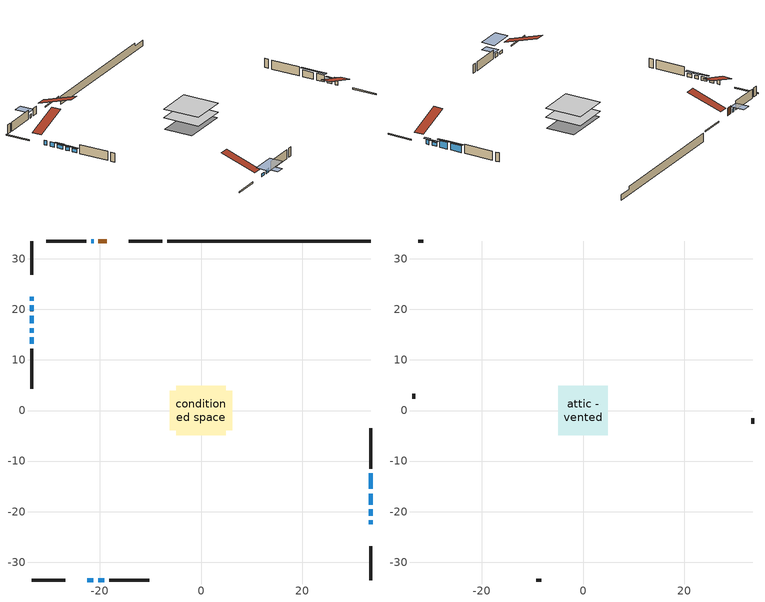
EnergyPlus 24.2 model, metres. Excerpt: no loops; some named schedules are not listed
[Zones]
conditioned space
 floor adiabatic (AdiabaticFloorConstruction): -4.9,-4.9 -4.9,4.9 4.9,4.9 4.9,-4.9 z0.77
 floor foundation (Slab1 construction): -6.17,-3.88 -6.17,3.88 6.17,3.88 6.17,-3.88 z-1.52
 wall outside (RimJoist1 construction): -7.64,33.52 -14.28,33.52 / -33.52,-33.52 -26.89,-33.52 / -33.52,33.52 -33.52,26.89 / 33.52,-33.52 33.52,-26.89 z0.77:1.07
 wall outside (AdiabaticWallConstruction 1): -18.65,33.52 -20.27,33.52 z0.77:2.8
 wall outside (AdiabaticWallConstruction): 33.52,-22.51 33.52,-21.75 / -33.52,22.51 -33.52,21.75 / -33.52,20.82 -33.52,19.68 z0.77:1.99; -22.51,-33.52 -21.29,-33.52 z0.77:1.53; -21.2,33.52 -21.74,33.52 z0.77:1.66; 33.52,-20.82 33.52,-19.55 / -33.52,18.75 -33.52,17.23 / -20.37,-33.52 -19.09,-33.52 z0.77:1.79; 33.52,-18.62 33.52,-16.44 / 33.52,-15.51 33.52,-12.41 z0.77:2.6; -33.52,16.3 -33.52,15.38 / -33.52,14.45 -33.52,13.18 z0.77:1.69
 wall outside (Wall1 construction): -22.66,33.52 -30.63,33.52 / -18.16,-33.52 -10.2,-33.52 / -33.52,12.25 -33.52,4.28 / 33.52,-11.48 33.52,-3.51 z0.77:3.21
 wall foundation (FoundationWall1 construction): -6.71,33.52,-1.52 -6.71,33.52,0.77 29.5,33.52,0.77 29.5,33.52,-0.04 33.52,33.52,-0.04 33.52,33.52,-1.52
 window (WindowConstruction 7): 33.52,-22.51 33.52,-21.75 z0.77:1.99
 window (WindowConstruction 9): -33.52,22.51 -33.52,21.75 z0.77:1.99
 window (WindowConstruction 10): -33.52,20.82 -33.52,19.68 z0.77:1.99
 window (WindowConstruction 11): -22.51,-33.52 -21.29,-33.52 z0.77:1.53
 window (WindowConstruction 8): -21.2,33.52 -21.73,33.52 z0.77:1.66
 window (WindowConstruction): 33.52,-20.82 33.52,-19.55 z0.77:1.78
 window (WindowConstruction 1): 33.52,-18.62 33.52,-16.44 z0.77:2.6
 window (WindowConstruction 2): 33.52,-15.51 33.52,-12.41 z0.77:2.6
 window (WindowConstruction 3): -33.52,18.75 -33.52,17.23 z0.77:1.78
 window (WindowConstruction 4): -33.52,16.3 -33.52,15.38 z0.77:1.68
 window (WindowConstruction 5): -33.52,14.45 -33.52,13.18 z0.77:1.68
 window (WindowConstruction 6): -20.37,-33.52 -19.09,-33.52 z0.77:1.78
 door (Door): -18.65,33.52 -20.27,33.52 z0.77:2.8
 ceiling adiabatic (AdiabaticFloorConstruction): 4.9,-4.9 4.9,4.9 -4.9,4.9 -4.9,-4.9 z0.77
attic - vented
 floor to conditioned space (Floor1 construction Reversed): -4.9,-4.9 -4.9,4.9 4.9,4.9 4.9,-4.9 z3.21
 wall outside (Wall2 construction): -31.56,33.52 -32.59,33.52 / -9.27,-33.52 -8.23,-33.52 / -33.52,3.36 -33.52,2.32 / 33.52,-2.58 33.52,-1.55 z0.77:3.21
 roof outside (Roof1 construction): -17.72,33.52,3.21 -17.72,23.98,6.39 -15.21,23.98,6.39 -15.21,33.52,3.21; -23.44,-33.52,3.21 -23.44,-23.98,6.39 -25.96,-23.98,6.39 -25.96,-33.52,3.21; -33.52,23.44,3.21 -23.98,23.44,6.39 -23.98,25.96,6.39 -33.52,25.96,3.21; 33.52,-23.44,3.21 23.98,-23.44,6.39 23.98,-25.96,6.39 33.52,-25.96,3.21
shading: 33.52,-21.29 33.52,-22.97 33.98,-22.97 33.98,-21.29 z2.45; -18.55,-33.52 -25.25,-33.52 -25.25,-37.18 -18.55,-37.18 z4.27; -22.65,33.52 -20.29,33.52 -20.29,37.18 -22.65,37.18 z2.57; 33.52,-19.09 33.52,-21.28 33.98,-21.28 33.98,-19.09 z2.25; 33.52,-15.98 33.52,-19.08 33.98,-19.08 33.98,-15.98 z3.06; 33.52,-11.95 33.52,-15.97 33.98,-15.97 33.98,-11.95 z3.06; -33.52,16.77 -33.52,19.21 -33.98,19.21 -33.98,16.77 z2.25; -33.52,14.92 -33.52,16.76 -33.98,16.76 -33.98,14.92 z2.14; -33.52,12.72 -33.52,14.91 -33.98,14.91 -33.98,12.72 z2.14; -18.63,-33.52 -20.83,-33.52 -20.83,-37.18 -18.63,-37.18 z2.25
[Building]
Building 1: Terrain=Suburbs
[Site:Location]
Quebec Intl AP_QC: Latitude {deg}=46.8; Longitude {deg}=-71.38; Time Zone {hr}=-5; Elevation {m}=74; Keep Site Location Information=Yes
[Site:GroundTemperature:Shallow]
0.0108218, -2.24938, -2.43038, -1.3578, 2.94801, 7.23376, 10.9493, 13.303, 13.5029, 11.5886, 7.96783, 3.81355
[Site:WaterMainsTemperature]
Calculation Method=Schedule; Temperature Schedule=mains temperature schedule
[Material] Roughness=Rough; Thermal Absorptance=0.9
Name | Thickness {m} | Conductivity {W/m-K} | Density {kg/m3} | Specific Heat {J/kg-K} | Solar Absorptance | Visible Absorptance
asphalt or fiberglass shingles | 0.00635 | 0.162714 | 1121.4 | 1465.45 | 0.4 | 0.4
ceiling loosefill ins | 0.254 | 0.0480833 | 16.02 | 1046.75 | 0.7 | 0.7
ceiling stud and cavity | 0.1397 | 0.181134 | 65.682 | 1177.47 | 0.7 | 0.7
concrete 4.0 in. | 0.1016 | 1.803125 | 2242.8 | 837.4 | 0.7 | 0.7
concrete 8.0 in. | 0.2032 | 1.803125 | 2242.8 | 837.4 | 0.7 | 0.7
door material | 0.04445 | 0.053851 | 512.64 | 1214.23 | 0.7 | 0.7
exterior vertical ins | 0.0499267 | 0.029427 | 32.04 | 1214.23 | 0.7 | 0.7
floor covering | 0.0127 | 0.0433444 | 54.468 | 1339.84 | 0.6 | 0.6
floor rigid ins; wall rigid ins 1 | 0.512978 | 0.029427 | 32.04 | 1214.23 | 0.7 | 0.7
floor stud and cavity | 0.1397 | 1.75129 | 37.0049 | 1207.88 | 0.7 | 0.7
furniture material conditioned space 1 | 0.1524 | 0.115458 | 640.8 | 1214.23 | 0.6 | 0.6
gypsum board | 0.0127 | 0.160291 | 801 | 837.4 | 0.6 | 0.6
gypsum board 1 | 0.0127 | 0.160291 | 801 | 837.4 | 0.7 | 0.7
osb sheathing 0.5 in. | 0.0127 | 0.115458 | 512.64 | 1214.23 | 0.7 | 0.7
osb sheathing 0.75 in. | 0.01905 | 0.115458 | 512.64 | 1214.23 | 0.7 | 0.7
osb sheathing 2.0 in. | 0.0508 | 0.115458 | 512.64 | 1214.23 | 0.7 | 0.7
rim joist stud and cavity | 0.0508 | 0.433314 | 125.044 | 1163.47 | 0.6 | 0.6
wall rigid ins | 0.051816 | 0.029427 | 32.04 | 1214.23 | 0.7 | 0.7
wall stud and cavity | 0.1397 | 0.777897 | 139.0536 | 1170.24 | 0.7 | 0.7
wall stud and cavity 1 | 0.0889 | 6.9971 | 50.32683 | 1063.81 | 0.6 | 0.6
wall stud and cavity 2 | 0.0889 | 0.380278 | 52.3479 | 1209.89 | 0.7 | 0.7
wall stud and cavity 3 | 0.0889 | 0.391764 | 83.0341 | 1211.67 | 0.7 | 0.7
wood siding | 0.0254 | 0.102417 | 544.68 | 1172.36 | 0.4 | 0.4
wood siding 1 | 0.00254 | 0.102417 | 544.68 | 1172.36 | 0.4 | 0.4
wood siding 2; wood siding 3; wood siding 4 | 0.0254 | 0.102417 | 544.68 | 1172.36 | 0.7 | 0.7
[WindowMaterial:SimpleGlazingSystem]
Name | U-Factor {W/m2-K} | Solar Heat Gain Coefficient
WindowMaterial | 2.78392 | 0.59
WindowMaterial 1 | 2.79528 | 0.66
WindowMaterial 2 | 2.79812 | 0.67
WindowMaterial 3 | 2.78619 | 0.6
WindowMaterial 4 | 2.77711 | 0.55
WindowMaterial 5 | 2.78222 | 0.58
WindowMaterial 6 | 2.770864 | 0.64
WindowMaterial 7 | 2.7578 | 0.44
WindowMaterial 8 | 2.77825 | 0.56
WindowMaterial 9 | 2.765186 | 0.62
[Construction]
AdiabaticFloorConstruction: floor stud and cavity, floor rigid ins, osb sheathing 0.75 in., floor covering
AdiabaticWallConstruction: wood siding 3, wall rigid ins 1, wall stud and cavity 2, gypsum board
AdiabaticWallConstruction 1: wood siding 4, wall rigid ins 1, wall stud and cavity 2, gypsum board
Door: door material
Floor1 construction Reversed: gypsum board, ceiling stud and cavity, ceiling loosefill ins
FoundationWall1 construction: concrete 8.0 in., gypsum board 1
furniture construction conditioned space 1: furniture material conditioned space 1
PartitionWallConstruction: gypsum board, wall stud and cavity 3, gypsum board
RimJoist1 construction: wood siding 2, osb sheathing 2.0 in., rim joist stud and cavity
Roof1 construction: asphalt or fiberglass shingles
Slab1 construction: concrete 4.0 in.
Wall1 construction: wood siding, wall rigid ins, osb sheathing 0.5 in., wall stud and cavity, gypsum board
Wall2 construction: wood siding 1, wall stud and cavity 1
WindowConstruction; WindowConstruction 6: WindowMaterial
WindowConstruction 1: WindowMaterial 1
WindowConstruction 10: WindowMaterial 9
WindowConstruction 11; WindowConstruction 9: WindowMaterial 8
WindowConstruction 2: WindowMaterial 2
WindowConstruction 3: WindowMaterial 3
WindowConstruction 4: WindowMaterial 4
WindowConstruction 5: WindowMaterial 5
WindowConstruction 7: WindowMaterial 6
WindowConstruction 8: WindowMaterial 7
[Zone] Multiplier=1; Part of Total Floor Area=Yes
Name | Volume {m3}
attic - vented | 49.5277
conditioned space | 472.8
[Space]
Name | Zone | Volume {m3}
attic - vented 1 | attic - vented | 49.5277
conditioned space 1 | conditioned space | 472.8
[ZoneInfiltration:EffectiveLeakageArea]
infil attic - vented 1: Zone or Space=attic - vented 1; Schedule=Always On Discrete; Effective Air Leakage Area {cm2}=3542.4; Stack Coefficient=0.0003907; Wind Coefficient=1.33549e-05
[ZoneMixing]
whole house fan mix: Zone or Space=attic - vented; Schedule=Always On Continuous; Design Flow Rate Calculation Method=Flow/Zone; Design Flow Rate {m3/s}=0; Source Zone or Space=conditioned space
[SurfaceProperty:ExposedFoundationPerimeter]
Slab1: Exposed Perimeter Calculation Method=TotalExposedPerimeter; Total Exposed Perimeter {m}=40.235
[InternalMass] Zone or ZoneList=conditioned space; Space or SpaceList=conditioned space 1
Name | Construction | Surface Area {m2}
furniture mass conditioned space 1 | furniture construction conditioned space 1 | 76.736
partition wall mass | PartitionWallConstruction | 191.84
[Lights]
interior lighting: Zone or ZoneList or Space or SpaceList=conditioned space 1; Schedule=interior lighting schedule; Design Level Calculation Method=LightingLevel; Lighting Level {W}=343.2; Return Air Fraction=0; Fraction Radiant=0.6; Fraction Visible=0.2; Fraction Replaceable=1
[People]
occupants: Zone or ZoneList or Space or SpaceList=conditioned space 1; Number of People Schedule=occupants schedule; Number of People Calculation Method=People; Number of People=3; Fraction Radiant=0.314171; Sensible Heat Fraction=0.56303; Activity Level Schedule=occupants activity schedule; Carbon Dioxide Generation Rate {m3/s-W}=0; Enable ASHRAE 55 Comfort Warnings=No; Mean Radiant Temperature Calculation Type=EnclosureAveraged
[ElectricEquipment] Zone or ZoneList or Space or SpaceList=conditioned space 1; Design Level Calculation Method=EquipmentLevel
Name | Schedule | Design Level {W} | Fraction Latent | Fraction Radiant | Fraction Lost
clothes dryer | clothes dryer schedule | 140.772 | 0.015 | 0.081 | 0.85
clothes washer | clothes washer schedule | 32.1985 | 0.03 | 0.162 | 0.7
cooking range | cooking range schedule | 215.147 | 0.08 | 0.432 | 0.2
dishwasher | dishwasher schedule | 66.8632 | 0.3 | 0.18 | 0.4
fridge | fridge schedule | 72.9452 | 0 | 0.6 | 0
mech vent bath fan 0 | mech vent bath fan 0 schedule | 50.2 | 0 | 0 | 1
mech vent bath fan 1 | mech vent bath fan 1 schedule | 50.2 | 0 | 0 | 1
mech vent house fan | mech vent house fan schedule | 19.9167 | 0 | 0 | 0.5
mech vent house fan cfis | mech vent house fan cfis schedule | 0 | 0 | 0 | 0
mech vent range fan 0 | mech vent range fan 0 schedule | 57 | 0 | 0 | 1
misc plug loads | misc plug loads schedule | 494.7 | 0.045 | 0.513 | 0.1
whole house fan | Always On Discrete | 0 | 0 | 0 | 1
[OtherEquipment] Zone or ZoneList or Space or SpaceList=conditioned space 1; Design Level Calculation Method=EquipmentLevel
Name | Fuel Type | Schedule | Design Level {W} | Fraction Latent | Fraction Radiant | Fraction Lost
clothes dryer 1 | Electricity | clothes dryer schedule | 0 | 0.015 | 0.081 | 0.85
cooking range 1 | Electricity | cooking range schedule | 0 | 0.08 | 0.432 | 0.2
general water use latent | None | general water use schedule | 62.594 | 1 | 0 | 0
general water use sensible | None | general water use schedule | -61.6891 | 0 | 0.6 | 0
mech vent house fan latent load | None | Always On Discrete | 0 | 1 | 0 | 0
mech vent house fan sensible load | None | Always On Discrete | 0 | 0 | 0 | 0
water heater energy adjustment1 | Electricity | Always On Discrete | 0.01 | 0 | 0 | 1
[ZoneInfiltration:DesignFlowRate] Zone or ZoneList or Space or SpaceList=conditioned space 1; Schedule=Always On Discrete; Design Flow Rate Calculation Method=Flow/Zone; Design Flow Rate {m3/s}=0
infil flow; natural vent flow; whole house fan flow
[AvailabilityManager:Scheduled]
air source heat pump airloop Availability Manager: Schedule=Always On Discrete
[Foundation:Kiva]
Foundation Kiva 1: Initial Indoor Air Temperature {C}=18; Wall Height Above Grade {m}=0.769986; Wall Depth Below Slab {m}=0.2032; Custom Block Material Name 1=exterior vertical ins; Custom Block Depth 1 {m}=2.28999; Custom Block X Position 1 {m}=0.2159; Custom Block Z Position 1 {m}=0
[Foundation:Kiva:Settings]
Soil Conductivity {W/m-K}=0.849921; Soil Density {kg/m3}=1842.3; Soil Specific Heat {J/kg-K}=418.7; Ground Solar Absorptivity=0.9; Ground Thermal Absorptivity=0.9; Ground Surface Roughness {m}=0.03; Far-Field Width {m}=40; Deep-Ground Boundary Condition=ZeroFlux; Deep-Ground Depth {m}=40; Minimum Cell Dimension {m}=0.2; Maximum Cell Growth Coefficient=3; Simulation Timestep=Timestep
[Exterior:Lights]
exterior lighting: Schedule=exterior lighting schedule; Design Level {W}=75.6
[EnergyManagementSystem:GlobalVariable]
air_source_heat_pump_airloop_Fan_RTF
infil_program_Qfan
infil_program_Qinf
natural_vent_program_Qnv
natural_vent_program_Qwhf
[EnergyManagementSystem:Sensor]
Name | Output:Variable or Output:Meter Index Key | Output:Variable or Output:Meter
airflow_gain | infil flow | Infiltration Sensible Heat Gain Energy
airflow_gain_1 | natural vent flow | Infiltration Sensible Heat Gain Energy
airflow_gain_2 | whole house fan flow | Infiltration Sensible Heat Gain Energy
airflow_loss | infil flow | Infiltration Sensible Heat Loss Energy
airflow_loss_1 | natural vent flow | Infiltration Sensible Heat Loss Energy
airflow_loss_2 | whole house fan flow | Infiltration Sensible Heat Loss Energy
clg_load_cond |  | Cooling:EnergyTransfer:Zone:CONDITIONED SPACE
clg_sp_s; clg_sp_s_1 | cooling setpoint | Schedule Value
clothes_dryer_exhaust_0_sch_s | clothes dryer exhaust 0 schedule | Schedule Value
cool_season | cooling season schedule | Schedule Value
htg_load_cond |  | Heating:EnergyTransfer:Zone:CONDITIONED SPACE
htg_sp_s; htg_sp_s_1 | heating setpoint | Schedule Value
ig_ee_conv | clothes dryer | Electric Equipment Convective Heating Energy
ig_ee_conv_2 | cooking range | Electric Equipment Convective Heating Energy
ig_ee_conv_4 | fridge | Electric Equipment Convective Heating Energy
ig_ee_conv_5 | misc plug loads | Electric Equipment Convective Heating Energy
ig_ee_conv_6 | whole house fan | Electric Equipment Convective Heating Energy
ig_ee_rad | clothes dryer | Electric Equipment Radiant Heating Energy
ig_ee_rad_2 | cooking range | Electric Equipment Radiant Heating Energy
ig_ee_rad_4 | fridge | Electric Equipment Radiant Heating Energy
ig_ee_rad_5 | misc plug loads | Electric Equipment Radiant Heating Energy
ig_ee_rad_6 | whole house fan | Electric Equipment Radiant Heating Energy
ig_lgt_conv | interior lighting | Lights Convective Heating Energy
ig_lgt_rad | interior lighting | Lights Radiant Heating Energy
ig_lgt_vis | interior lighting | Lights Visible Radiation Heating Energy
ig_oe_conv | clothes dryer 1 | Other Equipment Convective Heating Energy
ig_oe_conv_1 | cooking range 1 | Other Equipment Convective Heating Energy
ig_oe_conv_2 | general water use latent | Other Equipment Convective Heating Energy
ig_oe_conv_3 | general water use sensible | Other Equipment Convective Heating Energy
ig_oe_conv_4 | water heater energy adjustment1 | Other Equipment Convective Heating Energy
ig_oe_rad | clothes dryer 1 | Other Equipment Radiant Heating Energy
ig_oe_rad_1 | cooking range 1 | Other Equipment Radiant Heating Energy
ig_oe_rad_2 | general water use latent | Other Equipment Radiant Heating Energy
ig_oe_rad_3 | general water use sensible | Other Equipment Radiant Heating Energy
ig_oe_rad_4 | water heater energy adjustment1 | Other Equipment Radiant Heating Energy
ig_ppl_conv | occupants | People Convective Heating Energy
ig_ppl_rad | occupants | People Radiant Heating Energy
im_conv | furniture mass conditioned space 1 | Surface Inside Face Convection Heat Gain Energy
im_conv_1 | partition wall mass | Surface Inside Face Convection Heat Gain Energy
im_ig | furniture mass conditioned space 1 | Surface Inside Face Internal Gains Radiation Heat Gain Energy
im_ig_1 | partition wall mass | Surface Inside Face Internal Gains Radiation Heat Gain Energy
im_lgt | furniture mass conditioned space 1 | Surface Inside Face Lights Radiation Heat Gain Energy
im_lgt_1 | partition wall mass | Surface Inside Face Lights Radiation Heat Gain Energy
im_sol | furniture mass conditioned space 1 | Surface Inside Face Solar Radiation Heat Gain Energy
im_sol_1 | partition wall mass | Surface Inside Face Solar Radiation Heat Gain Energy
im_surf | furniture mass conditioned space 1 | Surface Inside Face Net Surface Thermal Radiation Heat Gain Energy
im_surf_1 | partition wall mass | Surface Inside Face Net Surface Thermal Radiation Heat Gain Energy
mech_vent_bath_fan_0_sch_s | mech vent bath fan 0 schedule | Schedule Value
mech_vent_bath_fan_1_sch_s | mech vent bath fan 1 schedule | Schedule Value
mech_vent_range_fan_0_sch_s | mech vent range fan 0 schedule | Schedule Value
mv_conv | mech vent bath fan 0 | Electric Equipment Convective Heating Energy
mv_conv_1 | mech vent bath fan 1 | Electric Equipment Convective Heating Energy
mv_conv_2 | mech vent house fan | Electric Equipment Convective Heating Energy
mv_conv_3 | mech vent house fan cfis | Electric Equipment Convective Heating Energy
mv_conv_4 | mech vent range fan 0 | Electric Equipment Convective Heating Energy
mv_conv_5 | mech vent house fan latent load | Other Equipment Convective Heating Energy
mv_conv_6 | mech vent house fan sensible load | Other Equipment Convective Heating Energy
mv_rad | mech vent bath fan 0 | Electric Equipment Radiant Heating Energy
mv_rad_1 | mech vent bath fan 1 | Electric Equipment Radiant Heating Energy
mv_rad_2 | mech vent house fan | Electric Equipment Radiant Heating Energy
mv_rad_3 | mech vent house fan cfis | Electric Equipment Radiant Heating Energy
mv_rad_4 | mech vent range fan 0 | Electric Equipment Radiant Heating Energy
mv_rad_5 | mech vent house fan latent load | Other Equipment Radiant Heating Energy
mv_rad_6 | mech vent house fan sensible load | Other Equipment Radiant Heating Energy
natural_vent_s | natural vent schedule | Schedule Value
out_pb_s |  | Site Outdoor Air Barometric Pressure
out_wt_s |  | Site Outdoor Air Humidity Ratio
site_vw_s |  | Site Wind Speed
ss_back_out | Window1 | Surface Window Shortwave from Zone Back Out Window Heat Transfer Rate
ss_back_out_1 | Window10 | Surface Window Shortwave from Zone Back Out Window Heat Transfer Rate
ss_back_out_10 | Window8 | Surface Window Shortwave from Zone Back Out Window Heat Transfer Rate
ss_back_out_11 | Window9 | Surface Window Shortwave from Zone Back Out Window Heat Transfer Rate
ss_back_out_2 | Window11 | Surface Window Shortwave from Zone Back Out Window Heat Transfer Rate
ss_back_out_3 | Window13 | Surface Window Shortwave from Zone Back Out Window Heat Transfer Rate
ss_back_out_4 | Window2 | Surface Window Shortwave from Zone Back Out Window Heat Transfer Rate
ss_back_out_5 | Window3 | Surface Window Shortwave from Zone Back Out Window Heat Transfer Rate
ss_back_out_6 | Window4 | Surface Window Shortwave from Zone Back Out Window Heat Transfer Rate
ss_back_out_7 | Window5 | Surface Window Shortwave from Zone Back Out Window Heat Transfer Rate
ss_back_out_8 | Window6 | Surface Window Shortwave from Zone Back Out Window Heat Transfer Rate
ss_back_out_9 | Window7 | Surface Window Shortwave from Zone Back Out Window Heat Transfer Rate
ss_conv | Door1 | Surface Inside Face Convection Heat Gain Energy
ss_conv_1 | Window1 | Surface Inside Face Convection Heat Gain Energy
ss_conv_10 | Window7 | Surface Inside Face Convection Heat Gain Energy
ss_conv_11 | Window8 | Surface Inside Face Convection Heat Gain Energy
ss_conv_12 | Window9 | Surface Inside Face Convection Heat Gain Energy
ss_conv_2 | Window10 | Surface Inside Face Convection Heat Gain Energy
ss_conv_3 | Window11 | Surface Inside Face Convection Heat Gain Energy
ss_conv_4 | Window13 | Surface Inside Face Convection Heat Gain Energy
ss_conv_5 | Window2 | Surface Inside Face Convection Heat Gain Energy
ss_conv_6 | Window3 | Surface Inside Face Convection Heat Gain Energy
ss_conv_7 | Window4 | Surface Inside Face Convection Heat Gain Energy
ss_conv_8 | Window5 | Surface Inside Face Convection Heat Gain Energy
ss_conv_9 | Window6 | Surface Inside Face Convection Heat Gain Energy
ss_ig | Door1 | Surface Inside Face Internal Gains Radiation Heat Gain Energy
ss_ig_1 | Window1 | Surface Inside Face Internal Gains Radiation Heat Gain Energy
ss_ig_10 | Window7 | Surface Inside Face Internal Gains Radiation Heat Gain Energy
ss_ig_11 | Window8 | Surface Inside Face Internal Gains Radiation Heat Gain Energy
ss_ig_12 | Window9 | Surface Inside Face Internal Gains Radiation Heat Gain Energy
ss_ig_2 | Window10 | Surface Inside Face Internal Gains Radiation Heat Gain Energy
ss_ig_3 | Window11 | Surface Inside Face Internal Gains Radiation Heat Gain Energy
ss_ig_4 | Window13 | Surface Inside Face Internal Gains Radiation Heat Gain Energy
ss_ig_5 | Window2 | Surface Inside Face Internal Gains Radiation Heat Gain Energy
ss_ig_6 | Window3 | Surface Inside Face Internal Gains Radiation Heat Gain Energy
ss_ig_7 | Window4 | Surface Inside Face Internal Gains Radiation Heat Gain Energy
ss_ig_8 | Window5 | Surface Inside Face Internal Gains Radiation Heat Gain Energy
ss_ig_9 | Window6 | Surface Inside Face Internal Gains Radiation Heat Gain Energy
ss_lgt | Door1 | Surface Inside Face Lights Radiation Heat Gain Energy
ss_sol | Door1 | Surface Inside Face Solar Radiation Heat Gain Energy
ss_surf | Door1 | Surface Inside Face Net Surface Thermal Radiation Heat Gain Energy
ss_surf_1 | Window1 | Surface Inside Face Net Surface Thermal Radiation Heat Gain Energy
ss_surf_10 | Window7 | Surface Inside Face Net Surface Thermal Radiation Heat Gain Energy
ss_surf_11 | Window8 | Surface Inside Face Net Surface Thermal Radiation Heat Gain Energy
ss_surf_12 | Window9 | Surface Inside Face Net Surface Thermal Radiation Heat Gain Energy
ss_surf_2 | Window10 | Surface Inside Face Net Surface Thermal Radiation Heat Gain Energy
ss_surf_3 | Window11 | Surface Inside Face Net Surface Thermal Radiation Heat Gain Energy
ss_surf_4 | Window13 | Surface Inside Face Net Surface Thermal Radiation Heat Gain Energy
ss_surf_5 | Window2 | Surface Inside Face Net Surface Thermal Radiation Heat Gain Energy
ss_surf_6 | Window3 | Surface Inside Face Net Surface Thermal Radiation Heat Gain Energy
ss_surf_7 | Window4 | Surface Inside Face Net Surface Thermal Radiation Heat Gain Energy
ss_surf_8 | Window5 | Surface Inside Face Net Surface Thermal Radiation Heat Gain Energy
ss_surf_9 | Window6 | Surface Inside Face Net Surface Thermal Radiation Heat Gain Energy
ss_trans_in | Window1 | Surface Window Transmitted Solar Radiation Rate
ss_trans_in_1 | Window10 | Surface Window Transmitted Solar Radiation Rate
ss_trans_in_10 | Window8 | Surface Window Transmitted Solar Radiation Rate
ss_trans_in_11 | Window9 | Surface Window Transmitted Solar Radiation Rate
ss_trans_in_2 | Window11 | Surface Window Transmitted Solar Radiation Rate
ss_trans_in_3 | Window13 | Surface Window Transmitted Solar Radiation Rate
ss_trans_in_4 | Window2 | Surface Window Transmitted Solar Radiation Rate
ss_trans_in_5 | Window3 | Surface Window Transmitted Solar Radiation Rate
ss_trans_in_6 | Window4 | Surface Window Transmitted Solar Radiation Rate
ss_trans_in_7 | Window5 | Surface Window Transmitted Solar Radiation Rate
ss_trans_in_8 | Window6 | Surface Window Transmitted Solar Radiation Rate
ss_trans_in_9 | Window7 | Surface Window Transmitted Solar Radiation Rate
ss_trans_out | Window1 | Surface Inside Face Initial Transmitted Diffuse Transmitted Out Window Solar Radiation Rate
ss_trans_out_1 | Window10 | Surface Inside Face Initial Transmitted Diffuse Transmitted Out Window Solar Radiation Rate
ss_trans_out_10 | Window8 | Surface Inside Face Initial Transmitted Diffuse Transmitted Out Window Solar Radiation Rate
ss_trans_out_11 | Window9 | Surface Inside Face Initial Transmitted Diffuse Transmitted Out Window Solar Radiation Rate
ss_trans_out_2 | Window11 | Surface Inside Face Initial Transmitted Diffuse Transmitted Out Window Solar Radiation Rate
ss_trans_out_3 | Window13 | Surface Inside Face Initial Transmitted Diffuse Transmitted Out Window Solar Radiation Rate
ss_trans_out_4 | Window2 | Surface Inside Face Initial Transmitted Diffuse Transmitted Out Window Solar Radiation Rate
ss_trans_out_5 | Window3 | Surface Inside Face Initial Transmitted Diffuse Transmitted Out Window Solar Radiation Rate
ss_trans_out_6 | Window4 | Surface Inside Face Initial Transmitted Diffuse Transmitted Out Window Solar Radiation Rate
ss_trans_out_7 | Window5 | Surface Inside Face Initial Transmitted Diffuse Transmitted Out Window Solar Radiation Rate
ss_trans_out_8 | Window6 | Surface Inside Face Initial Transmitted Diffuse Transmitted Out Window Solar Radiation Rate
ss_trans_out_9 | Window7 | Surface Inside Face Initial Transmitted Diffuse Transmitted Out Window Solar Radiation Rate
s_conv | Floor1 | Surface Inside Face Convection Heat Gain Energy
s_conv_1 | FoundationWall1 | Surface Inside Face Convection Heat Gain Energy
s_conv_10 | Wall1:180 | Surface Inside Face Convection Heat Gain Energy
s_conv_11 | Wall1:270 | Surface Inside Face Convection Heat Gain Energy
s_conv_12 | Wall1:90 | Surface Inside Face Convection Heat Gain Energy
s_conv_2 | inferred conditioned ceiling | Surface Inside Face Convection Heat Gain Energy
s_conv_3 | inferred conditioned floor | Surface Inside Face Convection Heat Gain Energy
s_conv_4 | RimJoist1:0 | Surface Inside Face Convection Heat Gain Energy
s_conv_5 | RimJoist1:180 | Surface Inside Face Convection Heat Gain Energy
s_conv_6 | RimJoist1:270 | Surface Inside Face Convection Heat Gain Energy
